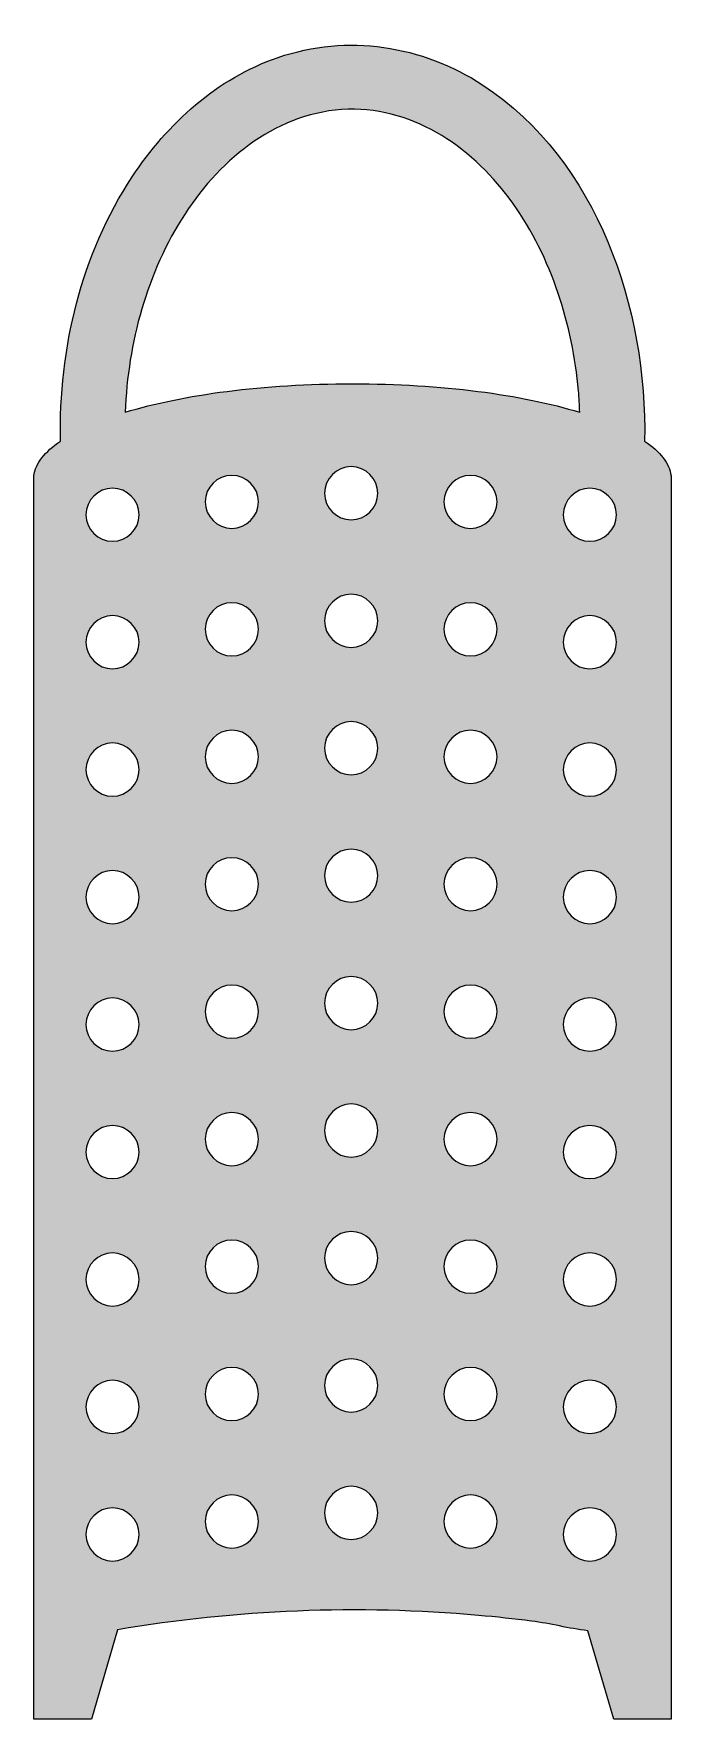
# Model space of a CAD drawing. Header units: inches. Extents: x 0 to 39, y 0 to 102.
import ezdxf

# ---------------------------------------------------------------- set-up
doc = ezdxf.new("R2010")
doc.units = ezdxf.units.IN
doc.header["$MEASUREMENT"] = 0
doc.layers.add('Layer 1', color=7, linetype='Continuous')

msp = doc.modelspace()

# ---------------------------------------------------------------- hatches: boundary and pattern name
at = {"layer": 'Layer 1', "true_color": 0x274391}
h = msp.add_hatch(color=177, dxfattribs=at)
h.dxf.hatch_style = 2
edge = h.paths.add_edge_path()
edge.add_spline(control_points=[(27.22, 99.16), (23.55, 101.57), (18.99, 102.28), (14.81, 100.84), (11.11, 99.57), (8.1, 96.83), (5.97, 93.6), (2.87, 88.9), (1.51, 83.16), (1.62, 77.56), (0.67, 76.91), (0.1, 76.2), (0.01, 75.45), (0.01, 75.45), (0, 75.45), (0, 75.45), (0, 74.04), (0, 72.63), (0, 71.22), (0, 67.6), (0, 63.99), (0, 60.37), (0, 55.49), (0, 50.61), (0, 45.72), (0, 40.51), (0, 35.29), (0, 30.07), (0, 25.46), (0, 20.84), (0, 16.23), (0, 13.11), (0, 9.99), (0, 6.88), (0, 6.17), (0, 5.46), (0, 4.75), (0, 4.75), (0, 0), (0, 0), (0, 0), (3.49, 0), (3.49, 0), (3.49, 0), (5.07, 5.43), (5.07, 5.43), (12.28, 6.66), (19.67, 6.95), (26.96, 6.3), (28.03, 6.21), (29.1, 6.09), (30.17, 5.96), (31.31, 5.81), (32.42, 5.51), (33.57, 5.37), (33.57, 5.37), (35.15, 0), (35.15, 0), (35.15, 0), (38.63, 0), (38.63, 0), (38.63, 0), (38.63, 4.75), (38.63, 4.75), (38.63, 7.99), (38.63, 11.24), (38.63, 14.48), (38.63, 18.92), (38.63, 23.37), (38.63, 27.82), (38.63, 33), (38.63, 38.19), (38.63, 43.37), (38.63, 48.36), (38.63, 53.36), (38.63, 58.35), (38.63, 62.21), (38.63, 66.08), (38.63, 69.94), (38.63, 71.74), (38.63, 73.55), (38.63, 75.35), (38.63, 75.38), (38.63, 75.42), (38.63, 75.45), (38.63, 75.45), (38.62, 75.45), (38.62, 75.45), (38.53, 76.2), (37.97, 76.91), (37.02, 77.56), (37.17, 85.59), (34.2, 94.57), (27.22, 99.16)], knot_values=[0, 0, 0, 0, 1, 1, 1, 2, 2, 2, 3, 3, 3, 4, 4, 4, 5, 5, 5, 6, 6, 6, 7, 7, 7, 8, 8, 8, 9, 9, 9, 10, 10, 10, 11, 11, 11, 12, 12, 12, 13, 13, 13, 14, 14, 14, 15, 15, 15, 16, 16, 16, 17, 17, 17, 18, 18, 18, 19, 19, 19, 20, 20, 20, 21, 21, 21, 22, 22, 22, 23, 23, 23, 24, 24, 24, 25, 25, 25, 26, 26, 26, 27, 27, 27, 28, 28, 28, 29, 29, 29, 30, 30, 30, 31, 31, 31, 31], degree=3, periodic=1)
edge = h.paths.add_edge_path()
edge.add_spline(control_points=[(3.16, 11.22), (3.16, 12.1), (3.89, 12.83), (4.77, 12.83), (5.65, 12.83), (6.39, 12.1), (6.39, 11.22), (6.39, 10.34), (5.65, 9.6), (4.77, 9.6), (3.89, 9.6), (3.16, 10.34), (3.16, 11.22)], knot_values=[0, 0, 0, 0, 1, 1, 1, 2, 2, 2, 3, 3, 3, 4, 4, 4, 4], degree=3, periodic=1)
edge = h.paths.add_edge_path()
edge.add_spline(control_points=[(3.16, 18.95), (3.16, 19.83), (3.89, 20.57), (4.77, 20.57), (5.65, 20.57), (6.39, 19.83), (6.39, 18.95), (6.39, 18.07), (5.65, 17.34), (4.77, 17.34), (3.89, 17.34), (3.16, 18.07), (3.16, 18.95)], knot_values=[0, 0, 0, 0, 1, 1, 1, 2, 2, 2, 3, 3, 3, 4, 4, 4, 4], degree=3, periodic=1)
edge = h.paths.add_edge_path()
edge.add_spline(control_points=[(3.16, 26.69), (3.16, 27.57), (3.89, 28.3), (4.77, 28.3), (5.65, 28.3), (6.39, 27.57), (6.39, 26.69), (6.39, 25.81), (5.65, 25.07), (4.77, 25.07), (3.89, 25.07), (3.16, 25.81), (3.16, 26.69)], knot_values=[0, 0, 0, 0, 1, 1, 1, 2, 2, 2, 3, 3, 3, 4, 4, 4, 4], degree=3, periodic=1)
edge = h.paths.add_edge_path()
edge.add_spline(control_points=[(3.16, 34.42), (3.16, 35.3), (3.89, 36.03), (4.77, 36.03), (5.65, 36.03), (6.39, 35.3), (6.39, 34.42), (6.39, 33.54), (5.65, 32.81), (4.77, 32.81), (3.89, 32.81), (3.16, 33.54), (3.16, 34.42)], knot_values=[0, 0, 0, 0, 1, 1, 1, 2, 2, 2, 3, 3, 3, 4, 4, 4, 4], degree=3, periodic=1)
edge = h.paths.add_edge_path()
edge.add_spline(control_points=[(3.16, 42.15), (3.16, 43.03), (3.89, 43.77), (4.77, 43.77), (5.65, 43.77), (6.39, 43.03), (6.39, 42.15), (6.39, 41.27), (5.65, 40.54), (4.77, 40.54), (3.89, 40.54), (3.16, 41.27), (3.16, 42.15)], knot_values=[0, 0, 0, 0, 1, 1, 1, 2, 2, 2, 3, 3, 3, 4, 4, 4, 4], degree=3, periodic=1)
edge = h.paths.add_edge_path()
edge.add_spline(control_points=[(3.16, 49.89), (3.16, 50.77), (3.89, 51.5), (4.77, 51.5), (5.65, 51.5), (6.39, 50.77), (6.39, 49.89), (6.39, 49.01), (5.65, 48.27), (4.77, 48.27), (3.89, 48.27), (3.16, 49.01), (3.16, 49.89)], knot_values=[0, 0, 0, 0, 1, 1, 1, 2, 2, 2, 3, 3, 3, 4, 4, 4, 4], degree=3, periodic=1)
edge = h.paths.add_edge_path()
edge.add_spline(control_points=[(3.16, 57.62), (3.16, 58.5), (3.89, 59.24), (4.77, 59.24), (5.65, 59.24), (6.39, 58.5), (6.39, 57.62), (6.39, 56.74), (5.65, 56.01), (4.77, 56.01), (3.89, 56.01), (3.16, 56.74), (3.16, 57.62)], knot_values=[0, 0, 0, 0, 1, 1, 1, 2, 2, 2, 3, 3, 3, 4, 4, 4, 4], degree=3, periodic=1)
edge = h.paths.add_edge_path()
edge.add_spline(control_points=[(3.16, 65.36), (3.16, 66.23), (3.89, 66.97), (4.77, 66.97), (5.65, 66.97), (6.39, 66.23), (6.39, 65.36), (6.39, 64.48), (5.65, 63.74), (4.77, 63.74), (3.89, 63.74), (3.16, 64.48), (3.16, 65.36)], knot_values=[0, 0, 0, 0, 1, 1, 1, 2, 2, 2, 3, 3, 3, 4, 4, 4, 4], degree=3, periodic=1)
edge = h.paths.add_edge_path()
edge.add_spline(control_points=[(3.16, 73.09), (3.16, 73.97), (3.89, 74.7), (4.77, 74.7), (5.65, 74.7), (6.39, 73.97), (6.39, 73.09), (6.39, 72.21), (5.65, 71.48), (4.77, 71.48), (3.89, 71.48), (3.16, 72.21), (3.16, 73.09)], knot_values=[0, 0, 0, 0, 1, 1, 1, 2, 2, 2, 3, 3, 3, 4, 4, 4, 4], degree=3, periodic=1)
edge = h.paths.add_edge_path()
edge.add_spline(control_points=[(10.39, 12), (10.39, 12.88), (11.12, 13.61), (12, 13.61), (12.88, 13.61), (13.62, 12.88), (13.62, 12), (13.62, 11.12), (12.88, 10.39), (12, 10.39), (11.12, 10.39), (10.39, 11.12), (10.39, 12)], knot_values=[0, 0, 0, 0, 1, 1, 1, 2, 2, 2, 3, 3, 3, 4, 4, 4, 4], degree=3, periodic=1)
edge = h.paths.add_edge_path()
edge.add_spline(control_points=[(10.39, 19.73), (10.39, 20.61), (11.12, 21.35), (12, 21.35), (12.88, 21.35), (13.62, 20.61), (13.62, 19.73), (13.62, 18.85), (12.88, 18.12), (12, 18.12), (11.12, 18.12), (10.39, 18.85), (10.39, 19.73)], knot_values=[0, 0, 0, 0, 1, 1, 1, 2, 2, 2, 3, 3, 3, 4, 4, 4, 4], degree=3, periodic=1)
edge = h.paths.add_edge_path()
edge.add_spline(control_points=[(10.39, 27.47), (10.39, 28.35), (11.12, 29.08), (12, 29.08), (12.88, 29.08), (13.62, 28.35), (13.62, 27.47), (13.62, 26.59), (12.88, 25.85), (12, 25.85), (11.12, 25.85), (10.39, 26.59), (10.39, 27.47)], knot_values=[0, 0, 0, 0, 1, 1, 1, 2, 2, 2, 3, 3, 3, 4, 4, 4, 4], degree=3, periodic=1)
edge = h.paths.add_edge_path()
edge.add_spline(control_points=[(10.39, 35.2), (10.39, 36.08), (11.12, 36.82), (12, 36.82), (12.88, 36.82), (13.62, 36.08), (13.62, 35.2), (13.62, 34.32), (12.88, 33.59), (12, 33.59), (11.12, 33.59), (10.39, 34.32), (10.39, 35.2)], knot_values=[0, 0, 0, 0, 1, 1, 1, 2, 2, 2, 3, 3, 3, 4, 4, 4, 4], degree=3, periodic=1)
edge = h.paths.add_edge_path()
edge.add_spline(control_points=[(10.39, 42.94), (10.39, 43.81), (11.12, 44.55), (12, 44.55), (12.88, 44.55), (13.62, 43.81), (13.62, 42.94), (13.62, 42.06), (12.88, 41.32), (12, 41.32), (11.12, 41.32), (10.39, 42.06), (10.39, 42.94)], knot_values=[0, 0, 0, 0, 1, 1, 1, 2, 2, 2, 3, 3, 3, 4, 4, 4, 4], degree=3, periodic=1)
edge = h.paths.add_edge_path()
edge.add_spline(control_points=[(10.39, 50.67), (10.39, 51.55), (11.12, 52.28), (12, 52.28), (12.88, 52.28), (13.62, 51.55), (13.62, 50.67), (13.62, 49.79), (12.88, 49.06), (12, 49.06), (11.12, 49.06), (10.39, 49.79), (10.39, 50.67)], knot_values=[0, 0, 0, 0, 1, 1, 1, 2, 2, 2, 3, 3, 3, 4, 4, 4, 4], degree=3, periodic=1)
edge = h.paths.add_edge_path()
edge.add_spline(control_points=[(10.39, 58.4), (10.39, 59.28), (11.12, 60.02), (12, 60.02), (12.88, 60.02), (13.62, 59.28), (13.62, 58.4), (13.62, 57.52), (12.88, 56.79), (12, 56.79), (11.12, 56.79), (10.39, 57.52), (10.39, 58.4)], knot_values=[0, 0, 0, 0, 1, 1, 1, 2, 2, 2, 3, 3, 3, 4, 4, 4, 4], degree=3, periodic=1)
edge = h.paths.add_edge_path()
edge.add_spline(control_points=[(10.39, 66.14), (10.39, 67.02), (11.12, 67.75), (12, 67.75), (12.88, 67.75), (13.62, 67.02), (13.62, 66.14), (13.62, 65.26), (12.88, 64.52), (12, 64.52), (11.12, 64.52), (10.39, 65.26), (10.39, 66.14)], knot_values=[0, 0, 0, 0, 1, 1, 1, 2, 2, 2, 3, 3, 3, 4, 4, 4, 4], degree=3, periodic=1)
edge = h.paths.add_edge_path()
edge.add_spline(control_points=[(10.39, 73.87), (10.39, 74.75), (11.12, 75.48), (12, 75.48), (12.88, 75.48), (13.62, 74.75), (13.62, 73.87), (13.62, 72.99), (12.88, 72.26), (12, 72.26), (11.12, 72.26), (10.39, 72.99), (10.39, 73.87)], knot_values=[0, 0, 0, 0, 1, 1, 1, 2, 2, 2, 3, 3, 3, 4, 4, 4, 4], degree=3, periodic=1)
edge = h.paths.add_edge_path()
edge.add_spline(control_points=[(17.62, 12.52), (17.62, 13.4), (18.36, 14.14), (19.24, 14.14), (20.12, 14.14), (20.85, 13.4), (20.85, 12.52), (20.85, 11.64), (20.12, 10.91), (19.24, 10.91), (18.36, 10.91), (17.62, 11.64), (17.62, 12.52)], knot_values=[0, 0, 0, 0, 1, 1, 1, 2, 2, 2, 3, 3, 3, 4, 4, 4, 4], degree=3, periodic=1)
edge = h.paths.add_edge_path()
edge.add_spline(control_points=[(17.62, 20.26), (17.62, 21.13), (18.36, 21.87), (19.24, 21.87), (20.12, 21.87), (20.85, 21.13), (20.85, 20.26), (20.85, 19.38), (20.12, 18.64), (19.24, 18.64), (18.36, 18.64), (17.62, 19.38), (17.62, 20.26)], knot_values=[0, 0, 0, 0, 1, 1, 1, 2, 2, 2, 3, 3, 3, 4, 4, 4, 4], degree=3, periodic=1)
edge = h.paths.add_edge_path()
edge.add_spline(control_points=[(17.62, 27.99), (17.62, 28.87), (18.36, 29.6), (19.24, 29.6), (20.12, 29.6), (20.85, 28.87), (20.85, 27.99), (20.85, 27.11), (20.12, 26.37), (19.24, 26.37), (18.36, 26.37), (17.62, 27.11), (17.62, 27.99)], knot_values=[0, 0, 0, 0, 1, 1, 1, 2, 2, 2, 3, 3, 3, 4, 4, 4, 4], degree=3, periodic=1)
edge = h.paths.add_edge_path()
edge.add_spline(control_points=[(17.62, 35.72), (17.62, 36.6), (18.36, 37.34), (19.24, 37.34), (20.12, 37.34), (20.85, 36.6), (20.85, 35.72), (20.85, 34.84), (20.12, 34.11), (19.24, 34.11), (18.36, 34.11), (17.62, 34.84), (17.62, 35.72)], knot_values=[0, 0, 0, 0, 1, 1, 1, 2, 2, 2, 3, 3, 3, 4, 4, 4, 4], degree=3, periodic=1)
edge = h.paths.add_edge_path()
edge.add_spline(control_points=[(17.62, 43.46), (17.62, 44.34), (18.36, 45.07), (19.24, 45.07), (20.12, 45.07), (20.85, 44.34), (20.85, 43.46), (20.85, 42.58), (20.12, 41.84), (19.24, 41.84), (18.36, 41.84), (17.62, 42.58), (17.62, 43.46)], knot_values=[0, 0, 0, 0, 1, 1, 1, 2, 2, 2, 3, 3, 3, 4, 4, 4, 4], degree=3, periodic=1)
edge = h.paths.add_edge_path()
edge.add_spline(control_points=[(17.62, 51.19), (17.62, 52.07), (18.36, 52.8), (19.24, 52.8), (20.12, 52.8), (20.85, 52.07), (20.85, 51.19), (20.85, 50.31), (20.12, 49.58), (19.24, 49.58), (18.36, 49.58), (17.62, 50.31), (17.62, 51.19)], knot_values=[0, 0, 0, 0, 1, 1, 1, 2, 2, 2, 3, 3, 3, 4, 4, 4, 4], degree=3, periodic=1)
edge = h.paths.add_edge_path()
edge.add_spline(control_points=[(17.62, 58.92), (17.62, 59.8), (18.36, 60.54), (19.24, 60.54), (20.12, 60.54), (20.85, 59.8), (20.85, 58.92), (20.85, 58.04), (20.12, 57.31), (19.24, 57.31), (18.36, 57.31), (17.62, 58.04), (17.62, 58.92)], knot_values=[0, 0, 0, 0, 1, 1, 1, 2, 2, 2, 3, 3, 3, 4, 4, 4, 4], degree=3, periodic=1)
edge = h.paths.add_edge_path()
edge.add_spline(control_points=[(17.62, 66.66), (17.62, 67.54), (18.36, 68.27), (19.24, 68.27), (20.12, 68.27), (20.85, 67.54), (20.85, 66.66), (20.85, 65.78), (20.12, 65.04), (19.24, 65.04), (18.36, 65.04), (17.62, 65.78), (17.62, 66.66)], knot_values=[0, 0, 0, 0, 1, 1, 1, 2, 2, 2, 3, 3, 3, 4, 4, 4, 4], degree=3, periodic=1)
edge = h.paths.add_edge_path()
edge.add_spline(control_points=[(17.62, 74.39), (17.62, 75.27), (18.36, 76.01), (19.24, 76.01), (20.12, 76.01), (20.85, 75.27), (20.85, 74.39), (20.85, 73.51), (20.12, 72.78), (19.24, 72.78), (18.36, 72.78), (17.62, 73.51), (17.62, 74.39)], knot_values=[0, 0, 0, 0, 1, 1, 1, 2, 2, 2, 3, 3, 3, 4, 4, 4, 4], degree=3, periodic=1)
edge = h.paths.add_edge_path()
edge.add_spline(control_points=[(24.86, 12), (24.86, 12.88), (25.59, 13.61), (26.47, 13.61), (27.35, 13.61), (28.08, 12.88), (28.08, 12), (28.08, 11.12), (27.35, 10.39), (26.47, 10.39), (25.59, 10.39), (24.86, 11.12), (24.86, 12)], knot_values=[0, 0, 0, 0, 1, 1, 1, 2, 2, 2, 3, 3, 3, 4, 4, 4, 4], degree=3, periodic=1)
edge = h.paths.add_edge_path()
edge.add_spline(control_points=[(24.86, 19.73), (24.86, 20.61), (25.59, 21.35), (26.47, 21.35), (27.35, 21.35), (28.08, 20.61), (28.08, 19.73), (28.08, 18.85), (27.35, 18.12), (26.47, 18.12), (25.59, 18.12), (24.86, 18.85), (24.86, 19.73)], knot_values=[0, 0, 0, 0, 1, 1, 1, 2, 2, 2, 3, 3, 3, 4, 4, 4, 4], degree=3, periodic=1)
edge = h.paths.add_edge_path()
edge.add_spline(control_points=[(24.86, 27.47), (24.86, 28.35), (25.59, 29.08), (26.47, 29.08), (27.35, 29.08), (28.08, 28.35), (28.08, 27.47), (28.08, 26.59), (27.35, 25.85), (26.47, 25.85), (25.59, 25.85), (24.86, 26.59), (24.86, 27.47)], knot_values=[0, 0, 0, 0, 1, 1, 1, 2, 2, 2, 3, 3, 3, 4, 4, 4, 4], degree=3, periodic=1)
edge = h.paths.add_edge_path()
edge.add_spline(control_points=[(24.86, 35.2), (24.86, 36.08), (25.59, 36.82), (26.47, 36.82), (27.35, 36.82), (28.08, 36.08), (28.08, 35.2), (28.08, 34.32), (27.35, 33.59), (26.47, 33.59), (25.59, 33.59), (24.86, 34.32), (24.86, 35.2)], knot_values=[0, 0, 0, 0, 1, 1, 1, 2, 2, 2, 3, 3, 3, 4, 4, 4, 4], degree=3, periodic=1)
edge = h.paths.add_edge_path()
edge.add_spline(control_points=[(24.86, 42.94), (24.86, 43.81), (25.59, 44.55), (26.47, 44.55), (27.35, 44.55), (28.08, 43.82), (28.08, 42.94), (28.08, 42.06), (27.35, 41.32), (26.47, 41.32), (25.59, 41.32), (24.86, 42.06), (24.86, 42.94)], knot_values=[0, 0, 0, 0, 1, 1, 1, 2, 2, 2, 3, 3, 3, 4, 4, 4, 4], degree=3, periodic=1)
edge = h.paths.add_edge_path()
edge.add_spline(control_points=[(24.86, 50.67), (24.86, 51.55), (25.59, 52.28), (26.47, 52.28), (27.35, 52.28), (28.08, 51.55), (28.08, 50.67), (28.08, 49.79), (27.35, 49.06), (26.47, 49.06), (25.59, 49.06), (24.86, 49.79), (24.86, 50.67)], knot_values=[0, 0, 0, 0, 1, 1, 1, 2, 2, 2, 3, 3, 3, 4, 4, 4, 4], degree=3, periodic=1)
edge = h.paths.add_edge_path()
edge.add_spline(control_points=[(24.86, 58.4), (24.86, 59.28), (25.59, 60.02), (26.47, 60.02), (27.35, 60.02), (28.08, 59.28), (28.08, 58.4), (28.08, 57.52), (27.35, 56.79), (26.47, 56.79), (25.59, 56.79), (24.86, 57.52), (24.86, 58.4)], knot_values=[0, 0, 0, 0, 1, 1, 1, 2, 2, 2, 3, 3, 3, 4, 4, 4, 4], degree=3, periodic=1)
edge = h.paths.add_edge_path()
edge.add_spline(control_points=[(24.86, 66.14), (24.86, 67.02), (25.59, 67.75), (26.47, 67.75), (27.35, 67.75), (28.08, 67.02), (28.08, 66.14), (28.08, 65.26), (27.35, 64.52), (26.47, 64.52), (25.59, 64.52), (24.86, 65.26), (24.86, 66.14)], knot_values=[0, 0, 0, 0, 1, 1, 1, 2, 2, 2, 3, 3, 3, 4, 4, 4, 4], degree=3, periodic=1)
edge = h.paths.add_edge_path()
edge.add_spline(control_points=[(24.86, 73.87), (24.86, 74.75), (25.59, 75.48), (26.47, 75.48), (27.35, 75.48), (28.08, 74.75), (28.08, 73.87), (28.08, 72.99), (27.35, 72.26), (26.47, 72.26), (25.59, 72.26), (24.86, 72.99), (24.86, 73.87)], knot_values=[0, 0, 0, 0, 1, 1, 1, 2, 2, 2, 3, 3, 3, 4, 4, 4, 4], degree=3, periodic=1)
edge = h.paths.add_edge_path()
edge.add_spline(control_points=[(5.54, 79.31), (5.71, 83.53), (6.85, 87.79), (9.17, 91.35), (11.37, 94.74), (14.85, 97.58), (19.05, 97.69), (23.18, 97.8), (26.73, 95.23), (29.03, 91.99), (31.39, 88.67), (32.65, 84.64), (33.01, 80.61), (33.05, 80.18), (33.07, 79.74), (33.09, 79.31), (29.59, 80.38), (24.71, 81.04), (19.32, 81.04), (13.92, 81.04), (9.05, 80.38), (5.54, 79.31)], knot_values=[0, 0, 0, 0, 1, 1, 1, 2, 2, 2, 3, 3, 3, 4, 4, 4, 5, 5, 5, 6, 6, 6, 7, 7, 7, 7], degree=3, periodic=1)
edge = h.paths.add_edge_path()
edge.add_spline(control_points=[(32.09, 11.22), (32.09, 12.1), (32.82, 12.83), (33.7, 12.83), (34.58, 12.83), (35.32, 12.1), (35.32, 11.22), (35.32, 10.34), (34.58, 9.6), (33.7, 9.6), (32.82, 9.6), (32.09, 10.34), (32.09, 11.22)], knot_values=[0, 0, 0, 0, 1, 1, 1, 2, 2, 2, 3, 3, 3, 4, 4, 4, 4], degree=3, periodic=1)
edge = h.paths.add_edge_path()
edge.add_spline(control_points=[(32.09, 18.95), (32.09, 19.83), (32.82, 20.57), (33.7, 20.57), (34.58, 20.57), (35.32, 19.83), (35.32, 18.95), (35.32, 18.07), (34.58, 17.34), (33.7, 17.34), (32.82, 17.34), (32.09, 18.07), (32.09, 18.95)], knot_values=[0, 0, 0, 0, 1, 1, 1, 2, 2, 2, 3, 3, 3, 4, 4, 4, 4], degree=3, periodic=1)
edge = h.paths.add_edge_path()
edge.add_spline(control_points=[(32.09, 26.69), (32.09, 27.57), (32.82, 28.3), (33.7, 28.3), (34.58, 28.3), (35.32, 27.57), (35.32, 26.69), (35.32, 25.81), (34.58, 25.07), (33.7, 25.07), (32.82, 25.07), (32.09, 25.81), (32.09, 26.69)], knot_values=[0, 0, 0, 0, 1, 1, 1, 2, 2, 2, 3, 3, 3, 4, 4, 4, 4], degree=3, periodic=1)
edge = h.paths.add_edge_path()
edge.add_spline(control_points=[(32.09, 34.42), (32.09, 35.3), (32.82, 36.03), (33.7, 36.03), (34.58, 36.03), (35.32, 35.3), (35.32, 34.42), (35.32, 33.54), (34.58, 32.81), (33.7, 32.81), (32.82, 32.81), (32.09, 33.54), (32.09, 34.42)], knot_values=[0, 0, 0, 0, 1, 1, 1, 2, 2, 2, 3, 3, 3, 4, 4, 4, 4], degree=3, periodic=1)
edge = h.paths.add_edge_path()
edge.add_spline(control_points=[(32.09, 42.15), (32.09, 43.03), (32.82, 43.77), (33.7, 43.77), (34.58, 43.77), (35.32, 43.03), (35.32, 42.15), (35.32, 41.27), (34.58, 40.54), (33.7, 40.54), (32.82, 40.54), (32.09, 41.27), (32.09, 42.15)], knot_values=[0, 0, 0, 0, 1, 1, 1, 2, 2, 2, 3, 3, 3, 4, 4, 4, 4], degree=3, periodic=1)
edge = h.paths.add_edge_path()
edge.add_spline(control_points=[(32.09, 49.89), (32.09, 50.77), (32.82, 51.5), (33.7, 51.5), (34.58, 51.5), (35.32, 50.77), (35.32, 49.89), (35.32, 49.01), (34.58, 48.27), (33.7, 48.27), (32.82, 48.27), (32.09, 49.01), (32.09, 49.89)], knot_values=[0, 0, 0, 0, 1, 1, 1, 2, 2, 2, 3, 3, 3, 4, 4, 4, 4], degree=3, periodic=1)
edge = h.paths.add_edge_path()
edge.add_spline(control_points=[(32.09, 57.62), (32.09, 58.5), (32.82, 59.24), (33.7, 59.24), (34.58, 59.24), (35.32, 58.5), (35.32, 57.62), (35.32, 56.74), (34.58, 56.01), (33.7, 56.01), (32.82, 56.01), (32.09, 56.74), (32.09, 57.62)], knot_values=[0, 0, 0, 0, 1, 1, 1, 2, 2, 2, 3, 3, 3, 4, 4, 4, 4], degree=3, periodic=1)
edge = h.paths.add_edge_path()
edge.add_spline(control_points=[(32.09, 65.36), (32.09, 66.23), (32.82, 66.97), (33.7, 66.97), (34.58, 66.97), (35.32, 66.23), (35.32, 65.36), (35.32, 64.48), (34.58, 63.74), (33.7, 63.74), (32.82, 63.74), (32.09, 64.48), (32.09, 65.36)], knot_values=[0, 0, 0, 0, 1, 1, 1, 2, 2, 2, 3, 3, 3, 4, 4, 4, 4], degree=3, periodic=1)
edge = h.paths.add_edge_path()
edge.add_spline(control_points=[(32.09, 73.09), (32.09, 73.97), (32.82, 74.7), (33.7, 74.7), (34.58, 74.7), (35.32, 73.97), (35.32, 73.09), (35.32, 72.21), (34.58, 71.48), (33.7, 71.48), (32.82, 71.48), (32.09, 72.21), (32.09, 73.09)], knot_values=[0, 0, 0, 0, 1, 1, 1, 2, 2, 2, 3, 3, 3, 4, 4, 4, 4], degree=3, periodic=1)

# ---------------------------------------------------------------- linework, layer by layer
at = {"layer": 'Layer 1', "lineweight": 0}
for points, knots in [([(27.22, 99.16), (23.55, 101.57), (18.99, 102.28), (14.81, 100.84), (11.11, 99.57), (8.1, 96.83), (5.97, 93.6), (2.87, 88.9), (1.51, 83.16), (1.62, 77.56), (0.67, 76.91), (0.1, 76.2), (0.01, 75.45), (0.01, 75.45), (0, 75.45), (0, 75.45), (0, 74.04), (0, 72.63), (0, 71.22), (0, 67.6), (0, 63.99), (0, 60.37), (0, 55.49), (0, 50.61), (0, 45.72), (0, 40.51), (0, 35.29), (0, 30.07), (0, 25.46), (0, 20.84), (0, 16.23), (0, 13.11), (0, 9.99), (0, 6.88), (0, 6.17), (0, 5.46), (0, 4.75), (0, 4.75), (0, 0), (0, 0), (0, 0), (3.49, 0), (3.49, 0), (3.49, 0), (5.07, 5.43), (5.07, 5.43), (12.28, 6.66), (19.67, 6.95), (26.96, 6.3), (28.03, 6.21), (29.1, 6.09), (30.17, 5.96), (31.31, 5.81), (32.42, 5.51), (33.57, 5.37), (33.57, 5.37), (35.15, 0), (35.15, 0), (35.15, 0), (38.63, 0), (38.63, 0), (38.63, 0), (38.63, 4.75), (38.63, 4.75), (38.63, 7.99), (38.63, 11.24), (38.63, 14.48), (38.63, 18.92), (38.63, 23.37), (38.63, 27.82), (38.63, 33), (38.63, 38.19), (38.63, 43.37), (38.63, 48.36), (38.63, 53.36), (38.63, 58.35), (38.63, 62.21), (38.63, 66.08), (38.63, 69.94), (38.63, 71.74), (38.63, 73.55), (38.63, 75.35), (38.63, 75.38), (38.63, 75.42), (38.63, 75.45), (38.63, 75.45), (38.62, 75.45), (38.62, 75.45), (38.53, 76.2), (37.97, 76.91), (37.02, 77.56), (37.17, 85.59), (34.2, 94.57), (27.22, 99.16)], [0, 0, 0, 0, 1, 1, 1, 2, 2, 2, 3, 3, 3, 4, 4, 4, 5, 5, 5, 6, 6, 6, 7, 7, 7, 8, 8, 8, 9, 9, 9, 10, 10, 10, 11, 11, 11, 12, 12, 12, 13, 13, 13, 14, 14, 14, 15, 15, 15, 16, 16, 16, 17, 17, 17, 18, 18, 18, 19, 19, 19, 20, 20, 20, 21, 21, 21, 22, 22, 22, 23, 23, 23, 24, 24, 24, 25, 25, 25, 26, 26, 26, 27, 27, 27, 28, 28, 28, 29, 29, 29, 30, 30, 30, 31, 31, 31, 31]), ([(5.54, 79.31), (5.71, 83.53), (6.85, 87.79), (9.17, 91.35), (11.37, 94.74), (14.85, 97.58), (19.05, 97.69), (23.18, 97.8), (26.73, 95.23), (29.03, 91.99), (31.39, 88.67), (32.65, 84.64), (33.01, 80.61), (33.05, 80.18), (33.07, 79.74), (33.09, 79.31), (29.59, 80.38), (24.71, 81.04), (19.32, 81.04), (13.92, 81.04), (9.05, 80.38), (5.54, 79.31)], [0, 0, 0, 0, 1, 1, 1, 2, 2, 2, 3, 3, 3, 4, 4, 4, 5, 5, 5, 6, 6, 6, 7, 7, 7, 7]), ([(17.62, 74.39), (17.62, 75.27), (18.36, 76.01), (19.24, 76.01), (20.12, 76.01), (20.85, 75.27), (20.85, 74.39), (20.85, 73.51), (20.12, 72.78), (19.24, 72.78), (18.36, 72.78), (17.62, 73.51), (17.62, 74.39)], [0, 0, 0, 0, 1, 1, 1, 2, 2, 2, 3, 3, 3, 4, 4, 4, 4]), ([(3.16, 73.09), (3.16, 73.97), (3.89, 74.7), (4.77, 74.7), (5.65, 74.7), (6.39, 73.97), (6.39, 73.09), (6.39, 72.21), (5.65, 71.48), (4.77, 71.48), (3.89, 71.48), (3.16, 72.21), (3.16, 73.09)], [0, 0, 0, 0, 1, 1, 1, 2, 2, 2, 3, 3, 3, 4, 4, 4, 4]), ([(10.39, 73.87), (10.39, 74.75), (11.12, 75.48), (12, 75.48), (12.88, 75.48), (13.62, 74.75), (13.62, 73.87), (13.62, 72.99), (12.88, 72.26), (12, 72.26), (11.12, 72.26), (10.39, 72.99), (10.39, 73.87)], [0, 0, 0, 0, 1, 1, 1, 2, 2, 2, 3, 3, 3, 4, 4, 4, 4]), ([(24.86, 73.87), (24.86, 74.75), (25.59, 75.48), (26.47, 75.48), (27.35, 75.48), (28.08, 74.75), (28.08, 73.87), (28.08, 72.99), (27.35, 72.26), (26.47, 72.26), (25.59, 72.26), (24.86, 72.99), (24.86, 73.87)], [0, 0, 0, 0, 1, 1, 1, 2, 2, 2, 3, 3, 3, 4, 4, 4, 4]), ([(32.09, 73.09), (32.09, 73.97), (32.82, 74.7), (33.7, 74.7), (34.58, 74.7), (35.32, 73.97), (35.32, 73.09), (35.32, 72.21), (34.58, 71.48), (33.7, 71.48), (32.82, 71.48), (32.09, 72.21), (32.09, 73.09)], [0, 0, 0, 0, 1, 1, 1, 2, 2, 2, 3, 3, 3, 4, 4, 4, 4]), ([(10.39, 66.14), (10.39, 67.02), (11.12, 67.75), (12, 67.75), (12.88, 67.75), (13.62, 67.02), (13.62, 66.14), (13.62, 65.26), (12.88, 64.52), (12, 64.52), (11.12, 64.52), (10.39, 65.26), (10.39, 66.14)], [0, 0, 0, 0, 1, 1, 1, 2, 2, 2, 3, 3, 3, 4, 4, 4, 4]), ([(17.62, 66.66), (17.62, 67.54), (18.36, 68.27), (19.24, 68.27), (20.12, 68.27), (20.85, 67.54), (20.85, 66.66), (20.85, 65.78), (20.12, 65.04), (19.24, 65.04), (18.36, 65.04), (17.62, 65.78), (17.62, 66.66)], [0, 0, 0, 0, 1, 1, 1, 2, 2, 2, 3, 3, 3, 4, 4, 4, 4]), ([(24.86, 66.14), (24.86, 67.02), (25.59, 67.75), (26.47, 67.75), (27.35, 67.75), (28.08, 67.02), (28.08, 66.14), (28.08, 65.26), (27.35, 64.52), (26.47, 64.52), (25.59, 64.52), (24.86, 65.26), (24.86, 66.14)], [0, 0, 0, 0, 1, 1, 1, 2, 2, 2, 3, 3, 3, 4, 4, 4, 4]), ([(3.16, 65.36), (3.16, 66.23), (3.89, 66.97), (4.77, 66.97), (5.65, 66.97), (6.39, 66.23), (6.39, 65.36), (6.39, 64.48), (5.65, 63.74), (4.77, 63.74), (3.89, 63.74), (3.16, 64.48), (3.16, 65.36)], [0, 0, 0, 0, 1, 1, 1, 2, 2, 2, 3, 3, 3, 4, 4, 4, 4]), ([(32.09, 65.36), (32.09, 66.23), (32.82, 66.97), (33.7, 66.97), (34.58, 66.97), (35.32, 66.23), (35.32, 65.36), (35.32, 64.48), (34.58, 63.74), (33.7, 63.74), (32.82, 63.74), (32.09, 64.48), (32.09, 65.36)], [0, 0, 0, 0, 1, 1, 1, 2, 2, 2, 3, 3, 3, 4, 4, 4, 4]), ([(17.62, 58.92), (17.62, 59.8), (18.36, 60.54), (19.24, 60.54), (20.12, 60.54), (20.85, 59.8), (20.85, 58.92), (20.85, 58.04), (20.12, 57.31), (19.24, 57.31), (18.36, 57.31), (17.62, 58.04), (17.62, 58.92)], [0, 0, 0, 0, 1, 1, 1, 2, 2, 2, 3, 3, 3, 4, 4, 4, 4]), ([(10.39, 58.4), (10.39, 59.28), (11.12, 60.02), (12, 60.02), (12.88, 60.02), (13.62, 59.28), (13.62, 58.4), (13.62, 57.52), (12.88, 56.79), (12, 56.79), (11.12, 56.79), (10.39, 57.52), (10.39, 58.4)], [0, 0, 0, 0, 1, 1, 1, 2, 2, 2, 3, 3, 3, 4, 4, 4, 4]), ([(24.86, 58.4), (24.86, 59.28), (25.59, 60.02), (26.47, 60.02), (27.35, 60.02), (28.08, 59.28), (28.08, 58.4), (28.08, 57.52), (27.35, 56.79), (26.47, 56.79), (25.59, 56.79), (24.86, 57.52), (24.86, 58.4)], [0, 0, 0, 0, 1, 1, 1, 2, 2, 2, 3, 3, 3, 4, 4, 4, 4]), ([(3.16, 57.62), (3.16, 58.5), (3.89, 59.24), (4.77, 59.24), (5.65, 59.24), (6.39, 58.5), (6.39, 57.62), (6.39, 56.74), (5.65, 56.01), (4.77, 56.01), (3.89, 56.01), (3.16, 56.74), (3.16, 57.62)], [0, 0, 0, 0, 1, 1, 1, 2, 2, 2, 3, 3, 3, 4, 4, 4, 4]), ([(32.09, 57.62), (32.09, 58.5), (32.82, 59.24), (33.7, 59.24), (34.58, 59.24), (35.32, 58.5), (35.32, 57.62), (35.32, 56.74), (34.58, 56.01), (33.7, 56.01), (32.82, 56.01), (32.09, 56.74), (32.09, 57.62)], [0, 0, 0, 0, 1, 1, 1, 2, 2, 2, 3, 3, 3, 4, 4, 4, 4]), ([(10.39, 50.67), (10.39, 51.55), (11.12, 52.28), (12, 52.28), (12.88, 52.28), (13.62, 51.55), (13.62, 50.67), (13.62, 49.79), (12.88, 49.06), (12, 49.06), (11.12, 49.06), (10.39, 49.79), (10.39, 50.67)], [0, 0, 0, 0, 1, 1, 1, 2, 2, 2, 3, 3, 3, 4, 4, 4, 4]), ([(17.62, 51.19), (17.62, 52.07), (18.36, 52.8), (19.24, 52.8), (20.12, 52.8), (20.85, 52.07), (20.85, 51.19), (20.85, 50.31), (20.12, 49.58), (19.24, 49.58), (18.36, 49.58), (17.62, 50.31), (17.62, 51.19)], [0, 0, 0, 0, 1, 1, 1, 2, 2, 2, 3, 3, 3, 4, 4, 4, 4]), ([(24.86, 50.67), (24.86, 51.55), (25.59, 52.28), (26.47, 52.28), (27.35, 52.28), (28.08, 51.55), (28.08, 50.67), (28.08, 49.79), (27.35, 49.06), (26.47, 49.06), (25.59, 49.06), (24.86, 49.79), (24.86, 50.67)], [0, 0, 0, 0, 1, 1, 1, 2, 2, 2, 3, 3, 3, 4, 4, 4, 4]), ([(3.16, 49.89), (3.16, 50.77), (3.89, 51.5), (4.77, 51.5), (5.65, 51.5), (6.39, 50.77), (6.39, 49.89), (6.39, 49.01), (5.65, 48.27), (4.77, 48.27), (3.89, 48.27), (3.16, 49.01), (3.16, 49.89)], [0, 0, 0, 0, 1, 1, 1, 2, 2, 2, 3, 3, 3, 4, 4, 4, 4]), ([(32.09, 49.89), (32.09, 50.77), (32.82, 51.5), (33.7, 51.5), (34.58, 51.5), (35.32, 50.77), (35.32, 49.89), (35.32, 49.01), (34.58, 48.27), (33.7, 48.27), (32.82, 48.27), (32.09, 49.01), (32.09, 49.89)], [0, 0, 0, 0, 1, 1, 1, 2, 2, 2, 3, 3, 3, 4, 4, 4, 4]), ([(17.62, 43.46), (17.62, 44.34), (18.36, 45.07), (19.24, 45.07), (20.12, 45.07), (20.85, 44.34), (20.85, 43.46), (20.85, 42.58), (20.12, 41.84), (19.24, 41.84), (18.36, 41.84), (17.62, 42.58), (17.62, 43.46)], [0, 0, 0, 0, 1, 1, 1, 2, 2, 2, 3, 3, 3, 4, 4, 4, 4]), ([(10.39, 42.94), (10.39, 43.81), (11.12, 44.55), (12, 44.55), (12.88, 44.55), (13.62, 43.81), (13.62, 42.94), (13.62, 42.06), (12.88, 41.32), (12, 41.32), (11.12, 41.32), (10.39, 42.06), (10.39, 42.94)], [0, 0, 0, 0, 1, 1, 1, 2, 2, 2, 3, 3, 3, 4, 4, 4, 4]), ([(24.86, 42.94), (24.86, 43.81), (25.59, 44.55), (26.47, 44.55), (27.35, 44.55), (28.08, 43.82), (28.08, 42.94), (28.08, 42.06), (27.35, 41.32), (26.47, 41.32), (25.59, 41.32), (24.86, 42.06), (24.86, 42.94)], [0, 0, 0, 0, 1, 1, 1, 2, 2, 2, 3, 3, 3, 4, 4, 4, 4]), ([(3.16, 42.15), (3.16, 43.03), (3.89, 43.77), (4.77, 43.77), (5.65, 43.77), (6.39, 43.03), (6.39, 42.15), (6.39, 41.27), (5.65, 40.54), (4.77, 40.54), (3.89, 40.54), (3.16, 41.27), (3.16, 42.15)], [0, 0, 0, 0, 1, 1, 1, 2, 2, 2, 3, 3, 3, 4, 4, 4, 4]), ([(32.09, 42.15), (32.09, 43.03), (32.82, 43.77), (33.7, 43.77), (34.58, 43.77), (35.32, 43.03), (35.32, 42.15), (35.32, 41.27), (34.58, 40.54), (33.7, 40.54), (32.82, 40.54), (32.09, 41.27), (32.09, 42.15)], [0, 0, 0, 0, 1, 1, 1, 2, 2, 2, 3, 3, 3, 4, 4, 4, 4]), ([(17.62, 35.72), (17.62, 36.6), (18.36, 37.34), (19.24, 37.34), (20.12, 37.34), (20.85, 36.6), (20.85, 35.72), (20.85, 34.84), (20.12, 34.11), (19.24, 34.11), (18.36, 34.11), (17.62, 34.84), (17.62, 35.72)], [0, 0, 0, 0, 1, 1, 1, 2, 2, 2, 3, 3, 3, 4, 4, 4, 4]), ([(3.16, 34.42), (3.16, 35.3), (3.89, 36.03), (4.77, 36.03), (5.65, 36.03), (6.39, 35.3), (6.39, 34.42), (6.39, 33.54), (5.65, 32.81), (4.77, 32.81), (3.89, 32.81), (3.16, 33.54), (3.16, 34.42)], [0, 0, 0, 0, 1, 1, 1, 2, 2, 2, 3, 3, 3, 4, 4, 4, 4]), ([(10.39, 35.2), (10.39, 36.08), (11.12, 36.82), (12, 36.82), (12.88, 36.82), (13.62, 36.08), (13.62, 35.2), (13.62, 34.32), (12.88, 33.59), (12, 33.59), (11.12, 33.59), (10.39, 34.32), (10.39, 35.2)], [0, 0, 0, 0, 1, 1, 1, 2, 2, 2, 3, 3, 3, 4, 4, 4, 4]), ([(24.86, 35.2), (24.86, 36.08), (25.59, 36.82), (26.47, 36.82), (27.35, 36.82), (28.08, 36.08), (28.08, 35.2), (28.08, 34.32), (27.35, 33.59), (26.47, 33.59), (25.59, 33.59), (24.86, 34.32), (24.86, 35.2)], [0, 0, 0, 0, 1, 1, 1, 2, 2, 2, 3, 3, 3, 4, 4, 4, 4]), ([(32.09, 34.42), (32.09, 35.3), (32.82, 36.03), (33.7, 36.03), (34.58, 36.03), (35.32, 35.3), (35.32, 34.42), (35.32, 33.54), (34.58, 32.81), (33.7, 32.81), (32.82, 32.81), (32.09, 33.54), (32.09, 34.42)], [0, 0, 0, 0, 1, 1, 1, 2, 2, 2, 3, 3, 3, 4, 4, 4, 4]), ([(10.39, 27.47), (10.39, 28.35), (11.12, 29.08), (12, 29.08), (12.88, 29.08), (13.62, 28.35), (13.62, 27.47), (13.62, 26.59), (12.88, 25.85), (12, 25.85), (11.12, 25.85), (10.39, 26.59), (10.39, 27.47)], [0, 0, 0, 0, 1, 1, 1, 2, 2, 2, 3, 3, 3, 4, 4, 4, 4]), ([(17.62, 27.99), (17.62, 28.87), (18.36, 29.6), (19.24, 29.6), (20.12, 29.6), (20.85, 28.87), (20.85, 27.99), (20.85, 27.11), (20.12, 26.37), (19.24, 26.37), (18.36, 26.37), (17.62, 27.11), (17.62, 27.99)], [0, 0, 0, 0, 1, 1, 1, 2, 2, 2, 3, 3, 3, 4, 4, 4, 4]), ([(24.86, 27.47), (24.86, 28.35), (25.59, 29.08), (26.47, 29.08), (27.35, 29.08), (28.08, 28.35), (28.08, 27.47), (28.08, 26.59), (27.35, 25.85), (26.47, 25.85), (25.59, 25.85), (24.86, 26.59), (24.86, 27.47)], [0, 0, 0, 0, 1, 1, 1, 2, 2, 2, 3, 3, 3, 4, 4, 4, 4]), ([(3.16, 26.69), (3.16, 27.57), (3.89, 28.3), (4.77, 28.3), (5.65, 28.3), (6.39, 27.57), (6.39, 26.69), (6.39, 25.81), (5.65, 25.07), (4.77, 25.07), (3.89, 25.07), (3.16, 25.81), (3.16, 26.69)], [0, 0, 0, 0, 1, 1, 1, 2, 2, 2, 3, 3, 3, 4, 4, 4, 4]), ([(32.09, 26.69), (32.09, 27.57), (32.82, 28.3), (33.7, 28.3), (34.58, 28.3), (35.32, 27.57), (35.32, 26.69), (35.32, 25.81), (34.58, 25.07), (33.7, 25.07), (32.82, 25.07), (32.09, 25.81), (32.09, 26.69)], [0, 0, 0, 0, 1, 1, 1, 2, 2, 2, 3, 3, 3, 4, 4, 4, 4]), ([(17.62, 20.26), (17.62, 21.13), (18.36, 21.87), (19.24, 21.87), (20.12, 21.87), (20.85, 21.13), (20.85, 20.26), (20.85, 19.38), (20.12, 18.64), (19.24, 18.64), (18.36, 18.64), (17.62, 19.38), (17.62, 20.26)], [0, 0, 0, 0, 1, 1, 1, 2, 2, 2, 3, 3, 3, 4, 4, 4, 4]), ([(3.16, 18.95), (3.16, 19.83), (3.89, 20.57), (4.77, 20.57), (5.65, 20.57), (6.39, 19.83), (6.39, 18.95), (6.39, 18.07), (5.65, 17.34), (4.77, 17.34), (3.89, 17.34), (3.16, 18.07), (3.16, 18.95)], [0, 0, 0, 0, 1, 1, 1, 2, 2, 2, 3, 3, 3, 4, 4, 4, 4]), ([(10.39, 19.73), (10.39, 20.61), (11.12, 21.35), (12, 21.35), (12.88, 21.35), (13.62, 20.61), (13.62, 19.73), (13.62, 18.85), (12.88, 18.12), (12, 18.12), (11.12, 18.12), (10.39, 18.85), (10.39, 19.73)], [0, 0, 0, 0, 1, 1, 1, 2, 2, 2, 3, 3, 3, 4, 4, 4, 4]), ([(24.86, 19.73), (24.86, 20.61), (25.59, 21.35), (26.47, 21.35), (27.35, 21.35), (28.08, 20.61), (28.08, 19.73), (28.08, 18.85), (27.35, 18.12), (26.47, 18.12), (25.59, 18.12), (24.86, 18.85), (24.86, 19.73)], [0, 0, 0, 0, 1, 1, 1, 2, 2, 2, 3, 3, 3, 4, 4, 4, 4]), ([(32.09, 18.95), (32.09, 19.83), (32.82, 20.57), (33.7, 20.57), (34.58, 20.57), (35.32, 19.83), (35.32, 18.95), (35.32, 18.07), (34.58, 17.34), (33.7, 17.34), (32.82, 17.34), (32.09, 18.07), (32.09, 18.95)], [0, 0, 0, 0, 1, 1, 1, 2, 2, 2, 3, 3, 3, 4, 4, 4, 4]), ([(10.39, 12), (10.39, 12.88), (11.12, 13.61), (12, 13.61), (12.88, 13.61), (13.62, 12.88), (13.62, 12), (13.62, 11.12), (12.88, 10.39), (12, 10.39), (11.12, 10.39), (10.39, 11.12), (10.39, 12)], [0, 0, 0, 0, 1, 1, 1, 2, 2, 2, 3, 3, 3, 4, 4, 4, 4]), ([(17.62, 12.52), (17.62, 13.4), (18.36, 14.14), (19.24, 14.14), (20.12, 14.14), (20.85, 13.4), (20.85, 12.52), (20.85, 11.64), (20.12, 10.91), (19.24, 10.91), (18.36, 10.91), (17.62, 11.64), (17.62, 12.52)], [0, 0, 0, 0, 1, 1, 1, 2, 2, 2, 3, 3, 3, 4, 4, 4, 4]), ([(24.86, 12), (24.86, 12.88), (25.59, 13.61), (26.47, 13.61), (27.35, 13.61), (28.08, 12.88), (28.08, 12), (28.08, 11.12), (27.35, 10.39), (26.47, 10.39), (25.59, 10.39), (24.86, 11.12), (24.86, 12)], [0, 0, 0, 0, 1, 1, 1, 2, 2, 2, 3, 3, 3, 4, 4, 4, 4]), ([(3.16, 11.22), (3.16, 12.1), (3.89, 12.83), (4.77, 12.83), (5.65, 12.83), (6.39, 12.1), (6.39, 11.22), (6.39, 10.34), (5.65, 9.6), (4.77, 9.6), (3.89, 9.6), (3.16, 10.34), (3.16, 11.22)], [0, 0, 0, 0, 1, 1, 1, 2, 2, 2, 3, 3, 3, 4, 4, 4, 4]), ([(32.09, 11.22), (32.09, 12.1), (32.82, 12.83), (33.7, 12.83), (34.58, 12.83), (35.32, 12.1), (35.32, 11.22), (35.32, 10.34), (34.58, 9.6), (33.7, 9.6), (32.82, 9.6), (32.09, 10.34), (32.09, 11.22)], [0, 0, 0, 0, 1, 1, 1, 2, 2, 2, 3, 3, 3, 4, 4, 4, 4])]:
    msp.add_open_spline(points, degree=3, knots=knots, dxfattribs=at)

doc.saveas('drawing.dxf')
